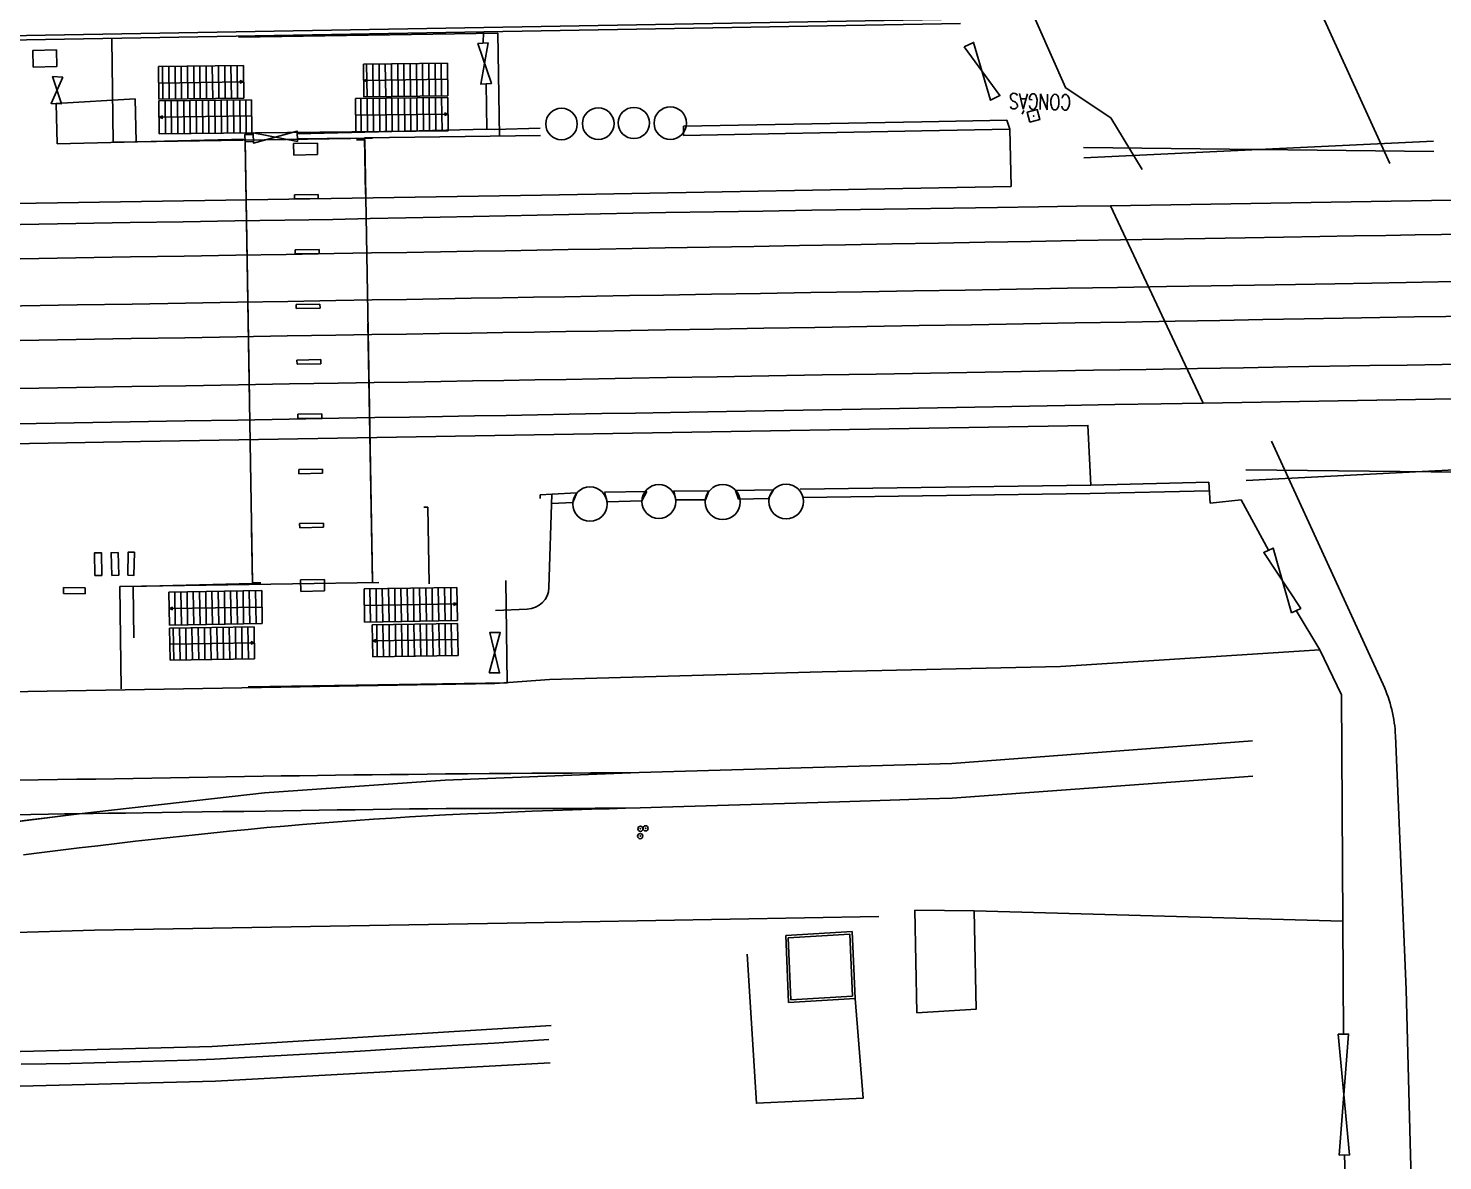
# Model space of a CAD drawing. Header units: metres. Extents: x 320405 to 332543, y 7395686 to 7410003.
# Drawn here: x 327035.3 to 327103.5, y 7397378.2 to 7397432.9 of the extents above; entities that cross this region are included whole.
import ezdxf

# ---------------------------------------------------------------- set-up
doc = ezdxf.new("R2010")
doc.units = ezdxf.units.M
doc.header["$LTSCALE"] = 10
doc.header["$MEASUREMENT"] = 0
doc.linetypes.add('CONTINUO', pattern=[0])
doc.linetypes.add('HIDDEN', pattern=[0.375, 0.25, -0.125])
for name, color, linetype in [('T-ALAMBRADO', 30, 'CERCA_ALA'), ('T-ALVENARIA', 45, 'CONTINUO'), ('T-AMV', 20, 'CONTINUO'), ('T-CANCELA', 252, 'CONTINUO'), ('T-CATRACA', 45, 'CONTINUO'), ('T-ESCADA', 45, 'CONTINUO'), ('T-GUIA', 230, 'Continuous'), ('T-MOURÃO', 3, 'Continuous'), ('T-MOURÃO-DESCRIÇÃO', 252, 'Continuous'), ('T-MURO', 30, 'CONTINUO'), ('T-PASSAGEM-NIVEL', 252, 'CONTINUO'), ('T-PASSARELA', 45, 'CONTINUO'), ('T-PASSEIO', 45, 'CONTINUO'), ('T-PLATAFORMA', 45, 'CONTINUO'), ('T-PORTAO', 45, 'CONTINUO'), ('T-PROJEÇÃO', 45, 'HIDDEN'), ('T-TRILHO', 20, 'CONTINUO'), ('Vias Primárias', 230, 'Continuous')]:
    doc.layers.add(name, color=color, linetype=linetype)
doc.styles.add('SIMPLEX', font='simplex', dxfattribs={"height": 0.2})
doc.styles.get("Standard").update_dxf_attribs({"font": 'arial.ttf'})
doc.linetypes.add('CERCA_ALA', pattern='A,0.5,-0.1,["XX",Standard,S=0.1,R=0,X=-0.1,Y=-0.05],0', length=0.6)

# ---------------------------------------------------------------- blocks, each defined once
blk = doc.blocks.new('SIMB_QUADRADO')
at = {"color": 0, "linetype": 'Continuous', "flags": 128}
blk.add_lwpolyline([(-0.125, -0.125), (0.125, -0.125), (0.125, 0.125), (-0.125, 0.125)], close=True, dxfattribs=at)
at = {"color": 0}
blk.add_point((0, 0), dxfattribs=at)
for tag in ['desc:', 'cota:', 'pto:']:
    blk.add_attdef(tag, (0, 0), '', height=1)
blk = doc.blocks.new('SIMB_CIRCULO')
at = {"color": 0, "linetype": 'Continuous'}
blk.add_circle((0, 0), 0.25, dxfattribs=at)
at = {"color": 0}
blk.add_point((0, 0), dxfattribs=at)
for tag in ['desc:', 'cota:', 'pto:']:
    blk.add_attdef(tag, (0, 0), '', height=1)
blk = doc.blocks.new('topografia ÁGUA BRANCA - LAPA_X')
at = {"layer": 'T-ALAMBRADO', "linetype": 'CONTINUO', "ltscale": 5, "flags": 128}
blk.add_lwpolyline([(154434.143, 253236.85), (154416.221, 253236.498), (154396.311, 253236.117), (154374.669, 253235.43)], dxfattribs=at)
at = {"layer": 'T-ALVENARIA', "ltscale": 5, "flags": 128}
for points in [[(154415.137, 253276.989), (154415.173, 253274.805)], [(154394.4, 253275.997), (154398.21, 253276.231)], [(154398.21, 253276.231), (154398.262, 253274.162)], [(154394.4, 253275.997), (154394.455, 253274.066)], [(154406.025, 253274.562), (154415.173, 253274.805)], [(154415.173, 253274.805), (154415.546, 253274.787)], [(154415.546, 253274.787), (154417.753, 253274.849)], [(154394.455, 253274.066), (154403.5, 253274.294)], [(154403.513, 253274.174), (154403.912, 253274.19), (154403.899, 253274.532), (154403.499, 253274.517), (154403.513, 253274.174)], [(154406.035, 253274.323), (154406.025, 253274.562)], [(154408.88, 253274.365), (154406.035, 253274.323)], [(154409.281, 253274.28), (154408.881, 253274.274)], [(154417.762, 253274.499), (154409.28, 253274.371)], [(154417.772, 253257.162), (154418.347, 253257.194)], [(154417.782, 253256.982), (154417.772, 253257.162)], [(154418.347, 253257.194), (154418.208, 253252.698)], [(154412.174, 253256.554), (154412.354, 253256.557)], [(154412.354, 253256.557), (154412.431, 253252.852)], [(154394.794, 253252.359), (154394.799, 253252.659)], [(154394.794, 253252.359), (154395.834, 253252.341)], [(154394.799, 253252.659), (154395.839, 253252.641)], [(154395.839, 253252.641), (154395.834, 253252.341)], [(154398.15, 253252.712), (154403.905, 253252.857)], [(154398.15, 253252.712), (154398.197, 253250.223)], [(154403.904, 253252.889), (154404.304, 253252.897)], [(154403.904, 253252.889), (154403.905, 253252.857)], [(154415.625, 253251.577), (154417.166, 253251.643)]]:
    blk.add_lwpolyline(points, dxfattribs=at)
at = {"layer": 'T-ALVENARIA', "ltscale": 5}
for points in [[(154405.849, 253274.089), (154406.999, 253274.11)], [(154405.859, 253273.539), (154405.849, 253274.089)], [(154405.859, 253273.539), (154407.008, 253273.56)], [(154407.008, 253273.56), (154406.999, 253274.11)], [(154405.893, 253271.618), (154407.043, 253271.639)], [(154405.896, 253271.418), (154405.893, 253271.618)], [(154405.896, 253271.418), (154407.046, 253271.439)], [(154407.046, 253271.439), (154407.043, 253271.639)], [(154405.94, 253268.966), (154407.09, 253268.987)], [(154405.944, 253268.766), (154405.94, 253268.966)], [(154405.944, 253268.766), (154407.094, 253268.787)], [(154407.094, 253268.787), (154407.09, 253268.987)], [(154405.987, 253266.326), (154407.137, 253266.347)], [(154405.991, 253266.126), (154405.987, 253266.326)], [(154405.991, 253266.126), (154407.141, 253266.147)], [(154407.141, 253266.147), (154407.137, 253266.347)], [(154406.035, 253263.646), (154407.185, 253263.667)], [(154406.039, 253263.446), (154406.035, 253263.646)], [(154406.039, 253263.446), (154407.189, 253263.467)], [(154407.189, 253263.467), (154407.185, 253263.667)], [(154406.082, 253261.032), (154407.232, 253261.052)], [(154406.086, 253260.832), (154406.082, 253261.032)], [(154406.086, 253260.832), (154407.235, 253260.852)], [(154407.235, 253260.852), (154407.232, 253261.052)], [(154406.13, 253258.363), (154407.279, 253258.384)], [(154406.133, 253258.163), (154406.13, 253258.363)], [(154406.133, 253258.163), (154407.283, 253258.184)], [(154407.283, 253258.184), (154407.279, 253258.384)], [(154406.176, 253255.756), (154407.326, 253255.777)], [(154406.18, 253255.556), (154406.176, 253255.756)], [(154407.33, 253255.577), (154407.326, 253255.777)], [(154406.18, 253255.556), (154407.33, 253255.577)], [(154406.225, 253253.036), (154407.375, 253253.056)], [(154406.235, 253252.486), (154406.225, 253253.036)], [(154407.384, 253252.507), (154407.375, 253253.056)], [(154406.235, 253252.486), (154407.384, 253252.507)], [(154438.743, 253237.124), (154435.887, 253237.161)], [(154435.887, 253237.161), (154435.993, 253232.207)], [(154435.993, 253232.207), (154438.85, 253232.377), (154438.743, 253237.124)]]:
    blk.add_lwpolyline(points, dxfattribs=at)
at = {"layer": 'T-ALVENARIA', "color": 250, "ltscale": 5}
blk.add_arc((154417.12, 253252.731), 1.089, 272.4507, 358.23701, dxfattribs=at)
at = {"layer": 'T-CANCELA', "linetype": 'CONTINUO', "ltscale": 5, "flags": 128}
for points in [[(154460.844, 253274.306), (154443.967, 253273.473)], [(154443.957, 253273.973), (154460.854, 253273.807)], [(154451.822, 253258.425), (154468.196, 253258.29)], [(154468.184, 253258.79), (154451.834, 253257.925)]]:
    blk.add_lwpolyline(points, dxfattribs=at)
at = {"layer": 'T-CATRACA', "ltscale": 5, "flags": 128}
for points in [[(154394.42, 253277.782), (154393.29, 253277.756), (154393.271, 253278.563), (154394.402, 253278.589), (154394.42, 253277.782)], [(154418.347, 253257.194), (154419.553, 253257.261)], [(154419.553, 253257.261), (154419.35, 253256.794)], [(154422.915, 253257.327), (154420.875, 253257.293)], [(154420.875, 253257.293), (154421.002, 253256.829)], [(154422.685, 253256.884), (154422.915, 253257.327)], [(154425.908, 253257.352), (154424.229, 253257.362)], [(154424.229, 253257.362), (154424.315, 253256.929)], [(154425.749, 253256.943), (154425.908, 253257.352)], [(154427.207, 253257.398), (154429.026, 253257.428)], [(154427.348, 253256.97), (154427.207, 253257.398)], [(154429.026, 253257.428), (154428.785, 253257.007)], [(154419.35, 253256.794), (154418.333, 253256.74)], [(154421.002, 253256.829), (154422.685, 253256.884)], [(154424.315, 253256.929), (154425.749, 253256.943)], [(154428.785, 253257.007), (154427.348, 253256.97)], [(154396.303, 253253.228), (154396.283, 253254.323), (154396.615, 253254.33), (154396.635, 253253.234), (154396.303, 253253.228)], [(154397.125, 253253.232), (154397.086, 253254.332), (154397.418, 253254.344), (154397.457, 253253.244), (154397.125, 253253.232)], [(154397.896, 253253.249), (154397.915, 253254.362), (154398.206, 253254.357), (154398.188, 253253.244), (154397.896, 253253.249)]]:
    blk.add_lwpolyline(points, dxfattribs=at)
at = {"layer": 'T-CATRACA', "ltscale": 5}
for centre, radius in [((154418.774, 253275.062), 0.761), ((154420.545, 253275.081), 0.763), ((154422.266, 253275.115), 0.753), ((154424.022, 253275.109), 0.785), ((154420.18, 253256.72), 0.829), ((154423.502, 253256.851), 0.817), ((154426.583, 253256.832), 0.842), ((154429.643, 253256.866), 0.834)]:
    blk.add_circle(centre, radius, dxfattribs=at)
at = {"layer": 'T-ESCADA', "ltscale": 5}
for p, q in [((154403.436, 253277.069), (154399.338, 253276.997)), ((154403.436, 253277.069), (154403.258, 253277.131)), ((154403.436, 253277.069), (154403.26, 253277.002)), ((154413.279, 253277.216), (154409.231, 253277.144)), ((154409.231, 253277.144), (154409.407, 253277.212)), ((154409.231, 253277.144), (154409.409, 253277.083)), ((154413.301, 253275.526), (154408.848, 253275.468)), ((154413.301, 253275.526), (154413.123, 253275.587)), ((154413.301, 253275.526), (154413.126, 253275.458)), ((154403.833, 253275.425), (154399.359, 253275.346)), ((154399.359, 253275.346), (154399.535, 253275.413)), ((154399.359, 253275.346), (154399.537, 253275.284)), ((154399.881, 253252.442), (154404.354, 253252.521)), ((154399.909, 253250.846), (154399.881, 253252.442)), ((154400.183, 253250.85), (154400.155, 253252.447)), ((154400.483, 253250.856), (154400.455, 253252.452)), ((154400.783, 253250.861), (154400.754, 253252.457)), ((154401.083, 253250.866), (154401.054, 253252.463)), ((154401.383, 253250.872), (154401.354, 253252.468)), ((154401.683, 253250.877), (154401.654, 253252.473)), ((154401.983, 253250.882), (154401.954, 253252.479)), ((154402.283, 253250.888), (154402.254, 253252.484)), ((154402.582, 253250.893), (154402.554, 253252.489)), ((154402.882, 253250.898), (154402.854, 253252.495)), ((154403.182, 253250.904), (154403.154, 253252.5)), ((154403.482, 253250.909), (154403.454, 253252.505)), ((154403.782, 253250.914), (154403.754, 253252.511)), ((154404.082, 253250.92), (154404.054, 253252.516)), ((154404.382, 253250.925), (154404.354, 253252.521)), ((154409.292, 253252.609), (154413.771, 253252.688)), ((154409.32, 253251.012), (154409.292, 253252.609)), ((154409.6, 253251.017), (154409.571, 253252.614)), ((154409.9, 253251.023), (154409.871, 253252.619)), ((154410.2, 253251.028), (154410.171, 253252.624)), ((154410.499, 253251.033), (154410.471, 253252.63)), ((154410.799, 253251.039), (154410.771, 253252.635)), ((154411.099, 253251.044), (154411.071, 253252.64)), ((154411.399, 253251.049), (154411.371, 253252.646)), ((154411.699, 253251.055), (154411.671, 253252.651)), ((154411.999, 253251.06), (154411.971, 253252.656)), ((154412.299, 253251.065), (154412.271, 253252.662)), ((154412.599, 253251.071), (154412.571, 253252.667)), ((154412.899, 253251.076), (154412.871, 253252.672)), ((154413.199, 253251.081), (154413.171, 253252.678)), ((154413.499, 253251.086), (154413.471, 253252.683)), ((154413.799, 253251.092), (154413.771, 253252.688)), ((154404.368, 253251.723), (154399.895, 253251.644)), ((154399.895, 253251.644), (154400.07, 253251.711)), ((154399.895, 253251.644), (154400.073, 253251.582)), ((154413.785, 253251.89), (154409.306, 253251.811)), ((154413.785, 253251.89), (154413.607, 253251.951)), ((154413.785, 253251.89), (154413.609, 253251.822)), ((154399.909, 253250.846), (154404.382, 253250.925)), ((154409.32, 253251.012), (154413.799, 253251.092)), ((154409.691, 253250.873), (154413.802, 253250.946)), ((154412.029, 253249.366), (154412.002, 253250.914)), ((154412.329, 253249.372), (154412.302, 253250.919)), ((154412.629, 253249.377), (154412.602, 253250.925)), ((154412.929, 253249.382), (154412.902, 253250.93)), ((154413.229, 253249.388), (154413.202, 253250.935)), ((154413.529, 253249.393), (154413.502, 253250.941)), ((154413.829, 253249.398), (154413.802, 253250.946)), ((154399.911, 253250.7), (154403.991, 253250.772)), ((154399.939, 253249.152), (154399.911, 253250.7)), ((154400.119, 253249.155), (154400.091, 253250.703)), ((154400.419, 253249.161), (154400.391, 253250.708)), ((154400.719, 253249.166), (154400.691, 253250.714)), ((154401.019, 253249.171), (154400.991, 253250.719)), ((154401.319, 253249.177), (154401.291, 253250.724)), ((154401.619, 253249.182), (154401.591, 253250.73)), ((154401.919, 253249.187), (154401.891, 253250.735)), ((154402.219, 253249.193), (154402.191, 253250.74)), ((154402.518, 253249.198), (154402.491, 253250.746)), ((154402.818, 253249.203), (154402.791, 253250.751)), ((154403.118, 253249.208), (154403.091, 253250.756)), ((154403.418, 253249.214), (154403.391, 253250.761)), ((154403.718, 253249.219), (154403.691, 253250.767)), ((154404.018, 253249.224), (154403.991, 253250.772)), ((154409.718, 253249.325), (154409.691, 253250.873)), ((154409.93, 253249.329), (154409.902, 253250.877)), ((154410.23, 253249.335), (154410.202, 253250.882)), ((154410.529, 253249.34), (154410.502, 253250.888)), ((154410.829, 253249.345), (154410.802, 253250.893)), ((154411.129, 253249.351), (154411.102, 253250.898)), ((154411.429, 253249.356), (154411.402, 253250.904)), ((154411.729, 253249.361), (154411.702, 253250.909)), ((154404.005, 253249.998), (154399.925, 253249.926)), ((154404.005, 253249.998), (154403.827, 253250.06)), ((154404.005, 253249.998), (154403.829, 253249.931)), ((154413.815, 253250.172), (154409.705, 253250.099)), ((154409.705, 253250.099), (154409.88, 253250.167)), ((154409.705, 253250.099), (154409.883, 253250.038)), ((154399.939, 253249.152), (154404.018, 253249.224)), ((154409.718, 253249.325), (154413.829, 253249.398))]:
    blk.add_line(p, q, dxfattribs=at)
for points in [[(154403.425, 253277.856), (154399.328, 253277.803)], [(154399.348, 253276.23), (154399.328, 253277.803)], [(154399.546, 253276.232), (154399.526, 253277.806)], [(154399.846, 253276.236), (154399.826, 253277.81)], [(154400.146, 253276.24), (154400.126, 253277.814)], [(154400.446, 253276.244), (154400.426, 253277.817)], [(154400.746, 253276.248), (154400.726, 253277.821)], [(154401.046, 253276.252), (154401.026, 253277.825)], [(154401.346, 253276.255), (154401.326, 253277.829)], [(154401.646, 253276.259), (154401.626, 253277.833)], [(154401.946, 253276.263), (154401.925, 253277.837)], [(154402.246, 253276.267), (154402.225, 253277.841)], [(154402.546, 253276.271), (154402.525, 253277.845)], [(154402.846, 253276.275), (154402.825, 253277.848)], [(154403.146, 253276.279), (154403.125, 253277.852)], [(154403.446, 253276.283), (154403.425, 253277.856)], [(154413.269, 253277.983), (154409.221, 253277.931)], [(154409.221, 253277.931), (154409.241, 253276.357)], [(154409.37, 253277.933), (154409.39, 253276.359)], [(154409.67, 253277.937), (154409.69, 253276.363)], [(154409.97, 253277.941), (154409.99, 253276.367)], [(154410.27, 253277.945), (154410.29, 253276.371)], [(154410.57, 253277.949), (154410.59, 253276.375)], [(154410.87, 253277.952), (154410.89, 253276.379)], [(154411.17, 253277.956), (154411.19, 253276.383)], [(154411.47, 253277.96), (154411.49, 253276.386)], [(154411.77, 253277.964), (154411.79, 253276.39)], [(154412.07, 253277.968), (154412.09, 253276.394)], [(154412.37, 253277.972), (154412.39, 253276.398)], [(154412.67, 253277.976), (154412.69, 253276.402)], [(154412.97, 253277.979), (154412.99, 253276.406)], [(154413.269, 253277.983), (154413.29, 253276.41)], [(154403.446, 253276.283), (154399.348, 253276.23)], [(154403.821, 253276.203), (154399.349, 253276.145)], [(154400.57, 253274.562), (154400.549, 253276.161)], [(154400.87, 253274.566), (154400.849, 253276.165)], [(154401.17, 253274.57), (154401.149, 253276.168)], [(154401.47, 253274.573), (154401.449, 253276.172)], [(154401.77, 253274.577), (154401.749, 253276.176)], [(154402.069, 253274.581), (154402.049, 253276.18)], [(154402.369, 253274.585), (154402.349, 253276.184)], [(154402.669, 253274.589), (154402.649, 253276.188)], [(154402.969, 253274.593), (154402.949, 253276.192)], [(154403.269, 253274.597), (154403.249, 253276.196)], [(154403.569, 253274.601), (154403.549, 253276.199)], [(154403.842, 253274.604), (154403.821, 253276.203)], [(154413.291, 253276.325), (154408.837, 253276.268)], [(154408.837, 253276.268), (154408.858, 253274.669)], [(154409.091, 253276.271), (154409.112, 253274.672)], [(154413.29, 253276.41), (154409.241, 253276.357)], [(154409.391, 253276.275), (154409.412, 253274.676)], [(154409.691, 253276.279), (154409.712, 253274.68)], [(154409.991, 253276.283), (154410.012, 253274.684)], [(154410.291, 253276.287), (154410.312, 253274.688)], [(154410.591, 253276.29), (154410.612, 253274.691)], [(154410.891, 253276.294), (154410.912, 253274.695)], [(154411.191, 253276.298), (154411.212, 253274.699)], [(154411.491, 253276.302), (154411.512, 253274.703)], [(154411.791, 253276.306), (154411.812, 253274.707)], [(154412.091, 253276.31), (154412.112, 253274.711)], [(154412.391, 253276.314), (154412.412, 253274.715)], [(154412.691, 253276.318), (154412.712, 253274.719)], [(154412.991, 253276.321), (154413.012, 253274.722)], [(154413.291, 253276.325), (154413.312, 253274.726)], [(154399.37, 253274.546), (154399.349, 253276.145)], [(154399.67, 253274.55), (154399.649, 253276.149)], [(154399.97, 253274.554), (154399.949, 253276.153)], [(154400.27, 253274.558), (154400.249, 253276.157)], [(154413.312, 253274.726), (154399.37, 253274.546)]]:
    blk.add_lwpolyline(points, dxfattribs=at)
at = {"layer": 'T-GUIA', "ltscale": 5, "flags": 128}
for points in [[(154445.278, 253275.406), (154443.06, 253276.866)], [(154446.782, 253272.916), (154445.278, 253275.406)]]:
    blk.add_lwpolyline(points, dxfattribs=at)
at = {"layer": 'T-MURO', "ltscale": 5, "flags": 128}
for points in [[(154389.265, 253279.01), (154438.007, 253279.951)], [(154415.002, 253279.507), (154414.987, 253278.953)], [(154440.255, 253275.286), (154436.149, 253275.202), (154424.653, 253274.963)], [(154424.653, 253274.963), (154424.662, 253274.52)], [(154440.393, 253274.846), (154436.158, 253274.759), (154424.662, 253274.52)], [(154440.255, 253275.286), (154440.393, 253274.846)], [(154450.029, 253257.827), (154444.339, 253257.681)], [(154450.093, 253256.82), (154450.029, 253257.827)], [(154444.339, 253257.681), (154430.325, 253257.465)], [(154430.455, 253257.055), (154444.311, 253257.273)], [(154450.055, 253257.421), (154444.311, 253257.273)], [(154451.595, 253256.984), (154450.093, 253256.82)], [(154452.91, 253254.551), (154451.595, 253256.984)], [(154454.252, 253251.643), (154455.406, 253249.759)], [(154442.885, 253248.921), (154455.406, 253249.759)], [(154431.392, 253248.648), (154442.885, 253248.921)], [(154418.237, 253248.262), (154415.602, 253248.061)], [(154431.392, 253248.648), (154418.237, 253248.262)], [(154415.602, 253248.061), (154390.251, 253247.583)]]:
    blk.add_lwpolyline(points, dxfattribs=at)
at = {"layer": 'T-MURO', "linetype": 'CONTINUO', "ltscale": 5, "flags": 128}
for points in [[(154452.91, 253254.551), (154451.595, 253256.984)], [(154454.252, 253251.643), (154455.406, 253249.759)], [(154455.406, 253249.759), (154456.446, 253247.584)], [(154456.446, 253247.584), (154456.568, 253231.21)]]:
    blk.add_lwpolyline(points, dxfattribs=at)
at = {"layer": 'T-MURO', "flags": 128}
for points in [[(154456.528, 253236.665), (154438.743, 253237.124)], [(154456.631, 253225.381), (154456.974, 253215.129)]]:
    blk.add_lwpolyline(points, dxfattribs=at)
at = {"layer": 'T-MURO', "ltscale": 5}
for points in [[(154429.658, 253235.918), (154432.863, 253236.122)], [(154429.658, 253235.918), (154429.804, 253232.686)], [(154429.783, 253235.806), (154432.749, 253235.995)], [(154432.749, 253235.995), (154432.884, 253233.002)], [(154432.863, 253236.122), (154433.009, 253232.89)], [(154429.783, 253235.806), (154429.918, 253232.814)], [(154429.804, 253232.686), (154433.009, 253232.89)], [(154429.918, 253232.814), (154432.884, 253233.002)]]:
    blk.add_lwpolyline(points, dxfattribs=at)
at = {"layer": 'T-PASSAGEM-NIVEL', "ltscale": 5, "flags": 128}
blk.add_lwpolyline([(154449.753, 253261.652), (154445.271, 253271.163), (154461.719, 253271.457), (154466.501, 253261.96)], close=True, dxfattribs=at)
at = {"layer": 'T-PASSARELA', "ltscale": 5, "flags": 128}
for points in [[(154403.904, 253252.889), (154403.513, 253274.174)], [(154409.281, 253274.28), (154409.691, 253252.994)]]:
    blk.add_lwpolyline(points, dxfattribs=at)
at = {"layer": 'T-PASSEIO', "ltscale": 5}
blk.add_lwpolyline([(154433.009, 253232.89), (154433.415, 253228.085), (154428.263, 253227.823), (154427.795, 253235.018)], dxfattribs=at)
at = {"layer": 'T-PLATAFORMA', "ltscale": 5, "flags": 128}
for points in [[(154440.393, 253274.846), (154440.465, 253272.084), (154417.818, 253271.619), (154390.389, 253271.134), (154372.419, 253270.804), (154339.053, 253270.138), (154313.378, 253269.682), (154292.066, 253269.281), (154267.898, 253268.8), (154250.191, 253268.458), (154231.534, 253268.186), (154213.608, 253268.018), (154200.458, 253268.009), (154200.402, 253270.817)], [(154444.339, 253257.681), (154444.192, 253260.562), (154430.772, 253260.31), (154398.487, 253259.696), (154377.985, 253259.289), (154348.238, 253258.722), (154322.91, 253258.277), (154291.89, 253257.669), (154268.266, 253257.236), (154250.699, 253256.897), (154231.985, 253256.546), (154215.189, 253256.221), (154200.513, 253255.937)]]:
    blk.add_lwpolyline(points, dxfattribs=at)
at = {"layer": 'T-PORTAO', "ltscale": 5, "flags": 128}
blk.add_lwpolyline([(154389.262, 253279.21), (154438.004, 253280.15)], dxfattribs=at)
for points in [[(154415.236, 253278.972), (154414.737, 253278.934), (154415.386, 253277.008), (154414.887, 253276.97)], [(154438.199, 253278.812), (154438.647, 253279.034), (154439.473, 253276.244), (154439.921, 253276.467)], [(154394.717, 253277.279), (154394.218, 253277.305), (154394.649, 253275.984), (154394.15, 253276.01)], [(154403.896, 253274.611), (154403.915, 253274.111), (154406.021, 253274.692), (154406.04, 253274.193)], [(154454.025, 253251.538), (154454.479, 253251.748), (154452.683, 253254.446), (154453.137, 253254.656)], [(154415.335, 253248.576), (154415.835, 253248.568), (154415.367, 253250.52), (154415.867, 253250.511)]]:
    blk.add_lwpolyline(points, close=True, dxfattribs=at)
at = {"layer": 'T-PORTAO', "flags": 128}
blk.add_lwpolyline([(154456.318, 253231.207), (154456.818, 253231.213), (154456.381, 253225.378), (154456.881, 253225.384)], close=True, dxfattribs=at)
at = {"layer": 'T-PROJEÇÃO', "ltscale": 5}
for points in [[(154397.155, 253274.144), (154415.778, 253274.469), (154415.691, 253279.437), (154397.068, 253279.112)], [(154397.504, 253252.704), (154416.125, 253253.02), (154416.209, 253248.088), (154397.588, 253247.772)]]:
    blk.add_lwpolyline(points, close=True, dxfattribs=at)
for points in [[(154403.509, 253274.255), (154403.906, 253252.812)], [(154409.692, 253252.911), (154409.28, 253274.356)]]:
    blk.add_lwpolyline(points, dxfattribs=at)
at = {"layer": 'T-TRILHO', "ltscale": 5, "flags": 128}
for points in [[(154014.957, 253265.08), (154017.437, 253265.129), (154020.191, 253265.183), (154023.179, 253265.241), (154026.362, 253265.304), (154029.7, 253265.369), (154033.152, 253265.436), (154036.68, 253265.504), (154040.244, 253265.573), (154043.803, 253265.641), (154047.319, 253265.708), (154049.9, 253265.76), (154052.409, 253265.809), (154054.859, 253265.857), (154057.26, 253265.901), (154059.626, 253265.944), (154061.968, 253265.983), (154064.298, 253266.02), (154066.627, 253266.054), (154068.968, 253266.086), (154071.333, 253266.114), (154073.932, 253266.13), (154076.567, 253266.144), (154079.237, 253266.155), (154081.942, 253266.165), (154084.681, 253266.174), (154087.455, 253266.183), (154090.263, 253266.192), (154093.104, 253266.201), (154095.98, 253266.212), (154098.889, 253266.224), (154101.985, 253266.253), (154105.104, 253266.283), (154108.237, 253266.316), (154111.376, 253266.349), (154114.51, 253266.383), (154117.63, 253266.417), (154120.727, 253266.451), (154123.791, 253266.484), (154126.812, 253266.517), (154129.782, 253266.548), (154132.464, 253266.569), (154135.089, 253266.589), (154137.662, 253266.608), (154140.186, 253266.625), (154142.666, 253266.641), (154145.106, 253266.657), (154147.51, 253266.671), (154149.883, 253266.685), (154152.229, 253266.699), (154154.552, 253266.712), (154156.92, 253266.728), (154159.269, 253266.744), (154161.601, 253266.76), (154163.916, 253266.775), (154166.215, 253266.79), (154168.497, 253266.805), (154170.763, 253266.819), (154173.015, 253266.833), (154175.251, 253266.846), (154177.473, 253266.859), (154179.653, 253266.868), (154181.82, 253266.877), (154183.979, 253266.885), (154186.13, 253266.894), (154188.276, 253266.902), (154190.42, 253266.911), (154192.564, 253266.92), (154194.709, 253266.929), (154196.859, 253266.939), (154199.015, 253266.95), (154201.168, 253266.964), (154203.333, 253266.979), (154205.512, 253266.995), (154207.709, 253267.011), (154209.926, 253267.029), (154212.167, 253267.048), (154214.433, 253267.067), (154216.729, 253267.088), (154219.057, 253267.109), (154221.419, 253267.132), (154223.911, 253267.153), (154226.438, 253267.176), (154228.997, 253267.2), (154231.587, 253267.225), (154234.204, 253267.251), (154236.846, 253267.279), (154239.51, 253267.309), (154242.194, 253267.34), (154244.895, 253267.373), (154247.61, 253267.409), (154250.33, 253267.451), (154253.059, 253267.494), (154255.796, 253267.54), (154258.539, 253267.588), (154261.285, 253267.636), (154264.032, 253267.687), (154266.778, 253267.738), (154269.521, 253267.791), (154272.258, 253267.845), (154274.989, 253267.899), (154277.637, 253267.954), (154280.279, 253268.009), (154282.915, 253268.065), (154285.549, 253268.121), (154288.182, 253268.177), (154290.816, 253268.233), (154293.454, 253268.29), (154296.098, 253268.346), (154298.751, 253268.403), (154301.413, 253268.459), (154304.173, 253268.512), (154306.942, 253268.566), (154309.719, 253268.619), (154312.499, 253268.672), (154315.28, 253268.724), (154318.059, 253268.776), (154320.834, 253268.828), (154323.601, 253268.879), (154326.358, 253268.93), (154329.101, 253268.981), (154331.746, 253269.03), (154334.377, 253269.08), (154336.996, 253269.129), (154339.605, 253269.178), (154342.206, 253269.227), (154344.8, 253269.276), (154347.391, 253269.325), (154349.98, 253269.374), (154352.569, 253269.423), (154355.16, 253269.472), (154357.803, 253269.523), (154360.449, 253269.573), (154363.098, 253269.624), (154365.749, 253269.675), (154368.401, 253269.726), (154371.053, 253269.777), (154373.705, 253269.827), (154376.355, 253269.877), (154379.003, 253269.927), (154381.648, 253269.977), (154384.436, 253270.026), (154387.21, 253270.074), (154389.961, 253270.122), (154392.679, 253270.17), (154395.355, 253270.216), (154397.978, 253270.262), (154400.54, 253270.307), (154403.03, 253270.351), (154405.439, 253270.395), (154407.757, 253270.437), (154409.56, 253270.475), (154411.278, 253270.512), (154412.927, 253270.548), (154414.521, 253270.584), (154416.077, 253270.619), (154417.609, 253270.653), (154419.133, 253270.687), (154420.666, 253270.722), (154422.221, 253270.756), (154423.815, 253270.79), (154426.144, 253270.833), (154428.501, 253270.875), (154430.861, 253270.917), (154433.197, 253270.959), (154435.484, 253270.998), (154437.695, 253271.036), (154439.805, 253271.072), (154441.789, 253271.106), (154443.619, 253271.136), (154445.271, 253271.163)], [(154462.362, 253269.821), (154461.235, 253269.802), (154459.961, 253269.78), (154458.552, 253269.755), (154457.017, 253269.727), (154455.367, 253269.697), (154453.613, 253269.665), (154451.764, 253269.631), (154449.83, 253269.595), (154447.823, 253269.558), (154445.751, 253269.519), (154443.608, 253269.477), (154441.423, 253269.435), (154439.207, 253269.391), (154436.972, 253269.347), (154434.728, 253269.303), (154432.488, 253269.259), (154430.262, 253269.215), (154428.062, 253269.171), (154425.9, 253269.129), (154423.786, 253269.087), (154422.188, 253269.056), (154420.634, 253269.026), (154419.108, 253268.997), (154417.593, 253268.969), (154416.072, 253268.94), (154414.531, 253268.911), (154412.951, 253268.882), (154411.318, 253268.851), (154409.615, 253268.82), (154407.826, 253268.787), (154405.499, 253268.745), (154403.079, 253268.701), (154400.577, 253268.656), (154398.002, 253268.609), (154395.365, 253268.562), (154392.676, 253268.513), (154389.945, 253268.463), (154387.181, 253268.413), (154384.396, 253268.362), (154381.598, 253268.311), (154378.957, 253268.261), (154376.313, 253268.211), (154373.669, 253268.161), (154371.025, 253268.111), (154368.381, 253268.061), (154365.737, 253268.01), (154363.096, 253267.96), (154360.456, 253267.909), (154357.818, 253267.859), (154355.183, 253267.808), (154352.593, 253267.76), (154350.004, 253267.711), (154347.415, 253267.662), (154344.824, 253267.614), (154342.228, 253267.565), (154339.626, 253267.516), (154337.017, 253267.467), (154334.397, 253267.418), (154331.766, 253267.368), (154329.121, 253267.319), (154326.389, 253267.268), (154323.644, 253267.216), (154320.887, 253267.165), (154318.123, 253267.113), (154315.352, 253267.06), (154312.578, 253267.008), (154309.802, 253266.955), (154307.028, 253266.902), (154304.258, 253266.848), (154301.493, 253266.794), (154298.795, 253266.739), (154296.105, 253266.683), (154293.421, 253266.628), (154290.742, 253266.572), (154288.066, 253266.516), (154285.394, 253266.461), (154282.723, 253266.406), (154280.052, 253266.351), (154277.381, 253266.296), (154274.709, 253266.242), (154272, 253266.188), (154269.289, 253266.134), (154266.577, 253266.081), (154263.864, 253266.029), (154261.153, 253265.978), (154258.442, 253265.929), (154255.735, 253265.881), (154253.03, 253265.834), (154250.33, 253265.789), (154247.634, 253265.746), (154244.898, 253265.707), (154242.171, 253265.67), (154239.457, 253265.635), (154236.761, 253265.602), (154234.085, 253265.571), (154231.434, 253265.542), (154228.812, 253265.514), (154226.221, 253265.488), (154223.666, 253265.463), (154221.15, 253265.44), (154218.802, 253265.421), (154216.493, 253265.403), (154214.22, 253265.386), (154211.978, 253265.371), (154209.765, 253265.357), (154207.576, 253265.343), (154205.407, 253265.331), (154203.255, 253265.319), (154201.116, 253265.308), (154198.987, 253265.297), (154196.837, 253265.285), (154194.69, 253265.273), (154192.544, 253265.261), (154190.396, 253265.25), (154188.245, 253265.238), (154186.089, 253265.227), (154183.924, 253265.216), (154181.749, 253265.204), (154179.562, 253265.193), (154177.36, 253265.181), (154175.091, 253265.169), (154172.806, 253265.156), (154170.506, 253265.144), (154168.191, 253265.13), (154165.863, 253265.117), (154163.522, 253265.103), (154161.168, 253265.089), (154158.804, 253265.075), (154156.429, 253265.06), (154154.045, 253265.045), (154151.765, 253265.029), (154149.47, 253265.013), (154147.154, 253264.997), (154144.811, 253264.98), (154142.435, 253264.962), (154140.021, 253264.944), (154137.561, 253264.924), (154135.05, 253264.904), (154132.482, 253264.883), (154129.851, 253264.861), (154126.897, 253264.833), (154123.884, 253264.804), (154120.819, 253264.775), (154117.714, 253264.745), (154114.577, 253264.715), (154111.417, 253264.686), (154108.243, 253264.657), (154105.066, 253264.629), (154101.894, 253264.602), (154098.737, 253264.576), (154095.703, 253264.564), (154092.697, 253264.553), (154089.721, 253264.542), (154086.779, 253264.532), (154083.874, 253264.521), (154081.009, 253264.51), (154078.188, 253264.498), (154075.414, 253264.484), (154072.69, 253264.468), (154070.019, 253264.45), (154067.698, 253264.42), (154065.419, 253264.388), (154063.168, 253264.352), (154060.93, 253264.314), (154058.691, 253264.274), (154056.437, 253264.231), (154054.151, 253264.186), (154051.822, 253264.139), (154049.432, 253264.09), (154046.97, 253264.039), (154043.524, 253263.975), (154040.031, 253263.909), (154036.528, 253263.844), (154033.057, 253263.779), (154029.656, 253263.715), (154026.365, 253263.654), (154023.224, 253263.595), (154020.273, 253263.539), (154017.551, 253263.489), (154015.098, 253263.443)], [(154015.064, 253259.551), (154017.295, 253259.59), (154019.778, 253259.634), (154022.481, 253259.681), (154025.37, 253259.733), (154028.412, 253259.787), (154031.572, 253259.843), (154034.817, 253259.901), (154038.114, 253259.959), (154041.429, 253260.019), (154044.728, 253260.077), (154047.273, 253260.127), (154049.777, 253260.175), (154052.251, 253260.223), (154054.703, 253260.269), (154057.143, 253260.314), (154059.58, 253260.357), (154062.023, 253260.399), (154064.482, 253260.44), (154066.965, 253260.479), (154069.482, 253260.516), (154072.222, 253260.541), (154075.003, 253260.565), (154077.824, 253260.588), (154080.682, 253260.611), (154083.577, 253260.635), (154086.506, 253260.659), (154089.468, 253260.684), (154092.461, 253260.712), (154095.483, 253260.742), (154098.533, 253260.775), (154101.752, 253260.829), (154104.987, 253260.886), (154108.227, 253260.946), (154111.461, 253261.008), (154114.679, 253261.071), (154117.871, 253261.135), (154121.027, 253261.2), (154124.135, 253261.264), (154127.186, 253261.327), (154130.169, 253261.389), (154132.779, 253261.438), (154135.317, 253261.485), (154137.793, 253261.53), (154140.212, 253261.574), (154142.583, 253261.617), (154144.913, 253261.659), (154147.209, 253261.7), (154149.479, 253261.74), (154151.73, 253261.78), (154153.97, 253261.82), (154156.351, 253261.862), (154158.727, 253261.903), (154161.096, 253261.945), (154163.458, 253261.986), (154165.811, 253262.028), (154168.153, 253262.07), (154170.483, 253262.112), (154172.801, 253262.155), (154175.104, 253262.198), (154177.391, 253262.241), (154179.606, 253262.289), (154181.805, 253262.336), (154183.992, 253262.384), (154186.168, 253262.432), (154188.334, 253262.48), (154190.494, 253262.528), (154192.649, 253262.576), (154194.802, 253262.624), (154196.953, 253262.671), (154199.106, 253262.717), (154201.227, 253262.759), (154203.355, 253262.8), (154205.495, 253262.841), (154207.651, 253262.881), (154209.827, 253262.921), (154212.027, 253262.962), (154214.256, 253263.002), (154216.517, 253263.042), (154218.815, 253263.083), (154221.154, 253263.124), (154223.674, 253263.168), (154226.236, 253263.213), (154228.834, 253263.259), (154231.466, 253263.305), (154234.126, 253263.351), (154236.811, 253263.398), (154239.518, 253263.445), (154242.241, 253263.492), (154244.976, 253263.54), (154247.721, 253263.588), (154250.415, 253263.636), (154253.112, 253263.684), (154255.813, 253263.733), (154258.517, 253263.781), (154261.222, 253263.83), (154263.929, 253263.879), (154266.636, 253263.929), (154269.343, 253263.978), (154272.049, 253264.028), (154274.753, 253264.078), (154277.427, 253264.128), (154280.1, 253264.179), (154282.772, 253264.229), (154285.446, 253264.28), (154288.121, 253264.331), (154290.799, 253264.382), (154293.48, 253264.433), (154296.167, 253264.484), (154298.859, 253264.535), (154301.559, 253264.586), (154304.323, 253264.637), (154307.093, 253264.689), (154309.866, 253264.74), (154312.64, 253264.791), (154315.412, 253264.842), (154318.179, 253264.892), (154320.94, 253264.943), (154323.691, 253264.993), (154326.431, 253265.042), (154329.157, 253265.092), (154331.788, 253265.139), (154334.405, 253265.186), (154337.011, 253265.233), (154339.606, 253265.279), (154342.194, 253265.326), (154344.776, 253265.372), (154347.355, 253265.418), (154349.933, 253265.464), (154352.513, 253265.51), (154355.096, 253265.556), (154357.735, 253265.602), (154360.379, 253265.649), (154363.027, 253265.696), (154365.678, 253265.743), (154368.332, 253265.79), (154370.988, 253265.837), (154373.645, 253265.884), (154376.302, 253265.932), (154378.959, 253265.98), (154381.614, 253266.028), (154384.423, 253266.08), (154387.22, 253266.132), (154389.994, 253266.184), (154392.735, 253266.235), (154395.432, 253266.286), (154398.076, 253266.335), (154400.656, 253266.384), (154403.163, 253266.432), (154405.584, 253266.477), (154407.911, 253266.521), (154409.651, 253266.554), (154411.305, 253266.585), (154412.892, 253266.614), (154414.431, 253266.643), (154415.941, 253266.671), (154417.44, 253266.698), (154418.949, 253266.726), (154420.485, 253266.755), (154422.067, 253266.784), (154423.715, 253266.814), (154426.021, 253266.857), (154428.395, 253266.901), (154430.822, 253266.946), (154433.286, 253266.991), (154435.772, 253267.037), (154438.263, 253267.084), (154440.743, 253267.13), (154443.198, 253267.175), (154445.611, 253267.22), (154447.966, 253267.265), (154450.129, 253267.306), (154452.209, 253267.346), (154454.199, 253267.385), (154456.089, 253267.421), (154457.872, 253267.456), (154459.539, 253267.488), (154461.081, 253267.518), (154462.489, 253267.545), (154463.756, 253267.569), (154464.872, 253267.591)], [(154465.191, 253265.924), (154464.09, 253265.903), (154462.838, 253265.88), (154461.444, 253265.853), (154459.916, 253265.823), (154458.262, 253265.791), (154456.49, 253265.757), (154454.609, 253265.721), (154452.626, 253265.682), (154450.548, 253265.642), (154448.385, 253265.6), (154446.006, 253265.554), (154443.565, 253265.507), (154441.08, 253265.459), (154438.566, 253265.41), (154436.04, 253265.362), (154433.519, 253265.314), (154431.019, 253265.266), (154428.556, 253265.219), (154426.147, 253265.173), (154423.808, 253265.129), (154422.143, 253265.1), (154420.546, 253265.071), (154418.997, 253265.044), (154417.477, 253265.018), (154415.968, 253264.991), (154414.449, 253264.965), (154412.903, 253264.938), (154411.31, 253264.911), (154409.65, 253264.882), (154407.904, 253264.851), (154405.567, 253264.808), (154403.135, 253264.763), (154400.619, 253264.716), (154398.03, 253264.668), (154395.378, 253264.618), (154392.674, 253264.568), (154389.927, 253264.517), (154387.149, 253264.465), (154384.35, 253264.413), (154381.54, 253264.361), (154378.896, 253264.313), (154376.252, 253264.265), (154373.609, 253264.217), (154370.966, 253264.169), (154368.324, 253264.121), (154365.683, 253264.073), (154363.044, 253264.026), (154360.406, 253263.978), (154357.771, 253263.931), (154355.138, 253263.883), (154352.541, 253263.836), (154349.946, 253263.789), (154347.349, 253263.742), (154344.751, 253263.695), (154342.148, 253263.647), (154339.54, 253263.6), (154336.925, 253263.552), (154334.3, 253263.504), (154331.665, 253263.456), (154329.017, 253263.408), (154326.29, 253263.357), (154323.551, 253263.306), (154320.802, 253263.255), (154318.046, 253263.204), (154315.285, 253263.153), (154312.521, 253263.102), (154309.756, 253263.051), (154306.994, 253263), (154304.235, 253262.949), (154301.483, 253262.899), (154298.798, 253262.851), (154296.12, 253262.804), (154293.449, 253262.757), (154290.782, 253262.71), (154288.118, 253262.664), (154285.457, 253262.617), (154282.796, 253262.57), (154280.135, 253262.524), (154277.472, 253262.477), (154274.806, 253262.43), (154272.097, 253262.381), (154269.386, 253262.331), (154266.671, 253262.282), (154263.956, 253262.232), (154261.24, 253262.182), (154258.525, 253262.132), (154255.811, 253262.082), (154253.101, 253262.031), (154250.394, 253261.981), (154247.692, 253261.931), (154244.949, 253261.88), (154242.216, 253261.829), (154239.497, 253261.778), (154236.795, 253261.727), (154234.113, 253261.677), (154231.457, 253261.627), (154228.829, 253261.578), (154226.234, 253261.529), (154223.675, 253261.481), (154221.157, 253261.434), (154218.81, 253261.39), (154216.503, 253261.347), (154214.233, 253261.304), (154211.994, 253261.262), (154209.784, 253261.221), (154207.598, 253261.18), (154205.432, 253261.139), (154203.282, 253261.098), (154201.145, 253261.058), (154199.016, 253261.018), (154196.864, 253260.977), (154194.714, 253260.935), (154192.564, 253260.894), (154190.412, 253260.853), (154188.256, 253260.811), (154186.092, 253260.77), (154183.919, 253260.728), (154181.735, 253260.687), (154179.538, 253260.645), (154177.325, 253260.603), (154175.027, 253260.561), (154172.713, 253260.519), (154170.384, 253260.477), (154168.042, 253260.434), (154165.69, 253260.391), (154163.328, 253260.348), (154160.958, 253260.305), (154158.583, 253260.261), (154156.203, 253260.218), (154153.821, 253260.174), (154151.605, 253260.131), (154149.379, 253260.088), (154147.136, 253260.045), (154144.868, 253260.001), (154142.566, 253259.956), (154140.222, 253259.91), (154137.828, 253259.863), (154135.376, 253259.815), (154132.856, 253259.765), (154130.262, 253259.714), (154127.262, 253259.651), (154124.191, 253259.587), (154121.059, 253259.522), (154117.876, 253259.457), (154114.655, 253259.393), (154111.407, 253259.33), (154108.142, 253259.268), (154104.873, 253259.208), (154101.609, 253259.151), (154098.363, 253259.096), (154095.275, 253259.062), (154092.219, 253259.031), (154089.199, 253259.003), (154086.216, 253258.976), (154083.275, 253258.951), (154080.379, 253258.927), (154077.532, 253258.904), (154074.735, 253258.88), (154071.994, 253258.857), (154069.31, 253258.832), (154066.986, 253258.798), (154064.709, 253258.762), (154062.463, 253258.725), (154060.234, 253258.687), (154058.007, 253258.647), (154055.768, 253258.606), (154053.501, 253258.563), (154051.192, 253258.518), (154048.825, 253258.473), (154046.387, 253258.425), (154042.971, 253258.364), (154039.507, 253258.302), (154036.034, 253258.24), (154032.593, 253258.178), (154029.222, 253258.118), (154025.961, 253258.06), (154022.849, 253258.004), (154019.925, 253257.952), (154017.228, 253257.904), (154014.798, 253257.861)], [(154466.623, 253263.631), (154465.508, 253263.611), (154464.24, 253263.589), (154462.825, 253263.563), (154461.272, 253263.535), (154459.589, 253263.504), (154457.782, 253263.471), (154455.86, 253263.435), (154453.831, 253263.398), (154451.701, 253263.358), (154449.48, 253263.316), (154447, 253263.269), (154444.453, 253263.221), (154441.859, 253263.172), (154439.234, 253263.122), (154436.598, 253263.072), (154433.968, 253263.022), (154431.363, 253262.972), (154428.801, 253262.923), (154426.3, 253262.875), (154423.878, 253262.829), (154422.191, 253262.797), (154420.582, 253262.766), (154419.029, 253262.737), (154417.512, 253262.708), (154416.011, 253262.68), (154414.506, 253262.652), (154412.975, 253262.624), (154411.398, 253262.594), (154409.755, 253262.564), (154408.025, 253262.532), (154405.67, 253262.49), (154403.22, 253262.445), (154400.683, 253262.4), (154398.073, 253262.353), (154395.399, 253262.305), (154392.673, 253262.255), (154389.906, 253262.205), (154387.107, 253262.155), (154384.29, 253262.104), (154381.463, 253262.052), (154378.826, 253262.003), (154376.19, 253261.954), (154373.556, 253261.905), (154370.923, 253261.855), (154368.291, 253261.806), (154365.659, 253261.757), (154363.027, 253261.707), (154360.395, 253261.658), (154357.763, 253261.609), (154355.129, 253261.56), (154352.5, 253261.513), (154349.869, 253261.465), (154347.235, 253261.418), (154344.597, 253261.371), (154341.955, 253261.323), (154339.308, 253261.276), (154336.656, 253261.228), (154333.997, 253261.179), (154331.33, 253261.131), (154328.656, 253261.081), (154325.941, 253261.03), (154323.219, 253260.978), (154320.49, 253260.925), (154317.757, 253260.872), (154315.02, 253260.818), (154312.281, 253260.764), (154309.54, 253260.71), (154306.8, 253260.655), (154304.062, 253260.6), (154301.326, 253260.545), (154298.618, 253260.489), (154295.915, 253260.432), (154293.215, 253260.376), (154290.518, 253260.319), (154287.824, 253260.263), (154285.132, 253260.207), (154282.443, 253260.152), (154279.756, 253260.097), (154277.072, 253260.043), (154274.388, 253259.989), (154271.701, 253259.941), (154269.016, 253259.893), (154266.332, 253259.846), (154263.65, 253259.799), (154260.969, 253259.753), (154258.29, 253259.707), (154255.613, 253259.661), (154252.938, 253259.616), (154250.265, 253259.57), (154247.594, 253259.525), (154244.854, 253259.475), (154242.122, 253259.425), (154239.4, 253259.375), (154236.692, 253259.325), (154234.005, 253259.276), (154231.341, 253259.227), (154228.705, 253259.178), (154226.101, 253259.129), (154223.534, 253259.081), (154221.008, 253259.034), (154218.669, 253258.99), (154216.37, 253258.947), (154214.109, 253258.905), (154211.88, 253258.863), (154209.679, 253258.822), (154207.503, 253258.782), (154205.346, 253258.742), (154203.206, 253258.703), (154201.076, 253258.664), (154198.954, 253258.625), (154196.799, 253258.588), (154194.645, 253258.552), (154192.49, 253258.515), (154190.332, 253258.479), (154188.168, 253258.442), (154185.997, 253258.405), (154183.817, 253258.368), (154181.626, 253258.331), (154179.421, 253258.293), (154177.201, 253258.255), (154174.899, 253258.213), (154172.583, 253258.17), (154170.252, 253258.127), (154167.909, 253258.083), (154165.556, 253258.039), (154163.194, 253257.995), (154160.826, 253257.95), (154158.453, 253257.905), (154156.076, 253257.859), (154153.698, 253257.814), (154151.493, 253257.772), (154149.28, 253257.729), (154147.05, 253257.687), (154144.794, 253257.643), (154142.505, 253257.6), (154140.172, 253257.555), (154137.788, 253257.509), (154135.344, 253257.462), (154132.831, 253257.414), (154130.241, 253257.364), (154127.231, 253257.302), (154124.146, 253257.239), (154120.999, 253257.176), (154117.8, 253257.112), (154114.562, 253257.048), (154111.295, 253256.986), (154108.013, 253256.924), (154104.726, 253256.865), (154101.445, 253256.807), (154098.183, 253256.752), (154095.089, 253256.716), (154092.029, 253256.682), (154089.005, 253256.651), (154086.021, 253256.621), (154083.08, 253256.593), (154080.186, 253256.566), (154077.342, 253256.54), (154074.551, 253256.514), (154071.816, 253256.488), (154069.14, 253256.461), (154066.836, 253256.427), (154064.579, 253256.392), (154062.354, 253256.356), (154060.146, 253256.319), (154057.939, 253256.28), (154055.718, 253256.241), (154053.467, 253256.2), (154051.171, 253256.157), (154048.815, 253256.113), (154046.383, 253256.068), (154042.945, 253256.009), (154039.455, 253255.948), (154035.954, 253255.888), (154032.482, 253255.828), (154029.079, 253255.77), (154025.785, 253255.714), (154022.639, 253255.66), (154019.682, 253255.609), (154016.954, 253255.563), (154014.495, 253255.521)], [(154014.632, 253253.852), (154017.059, 253253.892), (154019.753, 253253.936), (154022.673, 253253.985), (154025.781, 253254.037), (154029.038, 253254.092), (154032.404, 253254.148), (154035.84, 253254.207), (154039.307, 253254.266), (154042.766, 253254.325), (154046.178, 253254.384), (154048.608, 253254.433), (154050.967, 253254.48), (154053.269, 253254.526), (154055.529, 253254.571), (154057.762, 253254.615), (154059.984, 253254.657), (154062.209, 253254.697), (154064.453, 253254.736), (154066.729, 253254.773), (154069.054, 253254.808), (154071.747, 253254.831), (154074.499, 253254.851), (154077.308, 253254.871), (154080.17, 253254.891), (154083.081, 253254.912), (154086.039, 253254.934), (154089.039, 253254.957), (154092.078, 253254.983), (154095.153, 253255.011), (154098.261, 253255.043), (154101.531, 253255.099), (154104.82, 253255.159), (154108.114, 253255.221), (154111.402, 253255.286), (154114.672, 253255.352), (154117.914, 253255.42), (154121.115, 253255.488), (154124.264, 253255.556), (154127.349, 253255.623), (154130.358, 253255.688), (154132.948, 253255.739), (154135.46, 253255.788), (154137.901, 253255.836), (154140.282, 253255.882), (154142.61, 253255.927), (154144.893, 253255.97), (154147.141, 253256.013), (154149.363, 253256.055), (154151.565, 253256.096), (154153.758, 253256.137), (154156.115, 253256.181), (154158.468, 253256.225), (154160.818, 253256.268), (154163.162, 253256.311), (154165.499, 253256.354), (154167.828, 253256.397), (154170.148, 253256.439), (154172.456, 253256.48), (154174.752, 253256.522), (154177.033, 253256.563), (154179.24, 253256.602), (154181.433, 253256.641), (154183.616, 253256.68), (154185.79, 253256.719), (154187.957, 253256.757), (154190.12, 253256.796), (154192.281, 253256.834), (154194.442, 253256.873), (154196.605, 253256.911), (154198.773, 253256.95), (154200.925, 253256.989), (154203.087, 253257.029), (154205.263, 253257.069), (154207.456, 253257.109), (154209.671, 253257.15), (154211.911, 253257.191), (154214.179, 253257.233), (154216.48, 253257.276), (154218.816, 253257.319), (154221.192, 253257.364), (154223.743, 253257.411), (154226.332, 253257.459), (154228.956, 253257.507), (154231.61, 253257.557), (154234.289, 253257.607), (154236.989, 253257.657), (154239.706, 253257.708), (154242.435, 253257.759), (154245.171, 253257.81), (154247.911, 253257.862), (154250.573, 253257.913), (154253.234, 253257.964), (154255.895, 253258.015), (154258.555, 253258.066), (154261.216, 253258.117), (154263.877, 253258.168), (154266.539, 253258.219), (154269.201, 253258.27), (154271.865, 253258.321), (154274.531, 253258.372), (154277.199, 253258.421), (154279.87, 253258.47), (154282.543, 253258.518), (154285.218, 253258.567), (154287.896, 253258.616), (154290.578, 253258.665), (154293.262, 253258.714), (154295.95, 253258.763), (154298.641, 253258.813), (154301.337, 253258.863), (154304.054, 253258.915), (154306.774, 253258.968), (154309.497, 253259.02), (154312.221, 253259.073), (154314.947, 253259.126), (154317.672, 253259.179), (154320.396, 253259.232), (154323.118, 253259.285), (154325.838, 253259.338), (154328.555, 253259.39), (154331.26, 253259.441), (154333.961, 253259.491), (154336.656, 253259.541), (154339.346, 253259.591), (154342.03, 253259.64), (154344.708, 253259.69), (154347.378, 253259.738), (154350.042, 253259.787), (154352.698, 253259.835), (154355.346, 253259.882), (154357.951, 253259.929), (154360.549, 253259.975), (154363.142, 253260.021), (154365.732, 253260.066), (154368.319, 253260.112), (154370.907, 253260.158), (154373.496, 253260.204), (154376.088, 253260.25), (154378.686, 253260.296), (154381.289, 253260.342), (154384.12, 253260.394), (154386.947, 253260.446), (154389.759, 253260.498), (154392.544, 253260.549), (154395.292, 253260.6), (154397.989, 253260.651), (154400.626, 253260.7), (154403.189, 253260.748), (154405.669, 253260.795), (154408.052, 253260.84), (154409.8, 253260.873), (154411.46, 253260.905), (154413.054, 253260.936), (154414.602, 253260.966), (154416.124, 253260.995), (154417.64, 253261.025), (154419.172, 253261.055), (154420.739, 253261.086), (154422.362, 253261.118), (154424.061, 253261.151), (154426.762, 253261.204), (154429.525, 253261.258), (154432.316, 253261.313), (154435.101, 253261.367), (154437.845, 253261.421), (154440.514, 253261.473), (154443.074, 253261.523), (154445.49, 253261.57), (154447.728, 253261.613), (154449.753, 253261.652)]]:
    blk.add_lwpolyline(points, dxfattribs=at)
at = {"layer": 'T-TRILHO', "ltscale": 5}
for points in [[(154422.579, 253243.767), (154421.874, 253243.762), (154421.094, 253243.757), (154420.248, 253243.75), (154419.346, 253243.743), (154418.396, 253243.735), (154417.407, 253243.727), (154416.387, 253243.718), (154415.347, 253243.709), (154414.294, 253243.699), (154413.237, 253243.688), (154412.344, 253243.677), (154411.456, 253243.666), (154410.572, 253243.655), (154409.691, 253243.643), (154408.812, 253243.63), (154407.936, 253243.617), (154407.06, 253243.604), (154406.185, 253243.59), (154405.309, 253243.576), (154404.433, 253243.561), (154403.545, 253243.545), (154402.656, 253243.529), (154401.765, 253243.513), (154400.871, 253243.496), (154399.975, 253243.479), (154399.077, 253243.463), (154398.175, 253243.446), (154397.271, 253243.429), (154396.364, 253243.413), (154395.453, 253243.397), (154394.517, 253243.38), (154393.579, 253243.363), (154392.64, 253243.347)], [(154392.341, 253241.676), (154393.242, 253241.692), (154394.085, 253241.708), (154394.864, 253241.723), (154395.568, 253241.738)], [(154452.161, 253245.353), (154437.654, 253244.232)], [(154437.654, 253244.232), (154422.579, 253243.767), (154413.215, 253243.39), (154404.509, 253242.766), (154395.568, 253241.738), (154386.471, 253240.576), (154377.739, 253239.203), (154366.738, 253237.499), (154359.728, 253236.387), (154345.332, 253234.248), (154326.655, 253231.835), (154314.001, 253230.259), (154301.958, 253228.873), (154291.736, 253228.242), (154268.097, 253227.737)], [(154437.676, 253242.571), (154452.185, 253243.657)], [(154392.881, 253239.75), (154393.773, 253239.863), (154394.667, 253239.974), (154395.564, 253240.084), (154396.471, 253240.194), (154397.379, 253240.303), (154398.287, 253240.41), (154399.196, 253240.514), (154400.105, 253240.616), (154401.012, 253240.715), (154401.918, 253240.812), (154402.821, 253240.905), (154403.721, 253240.995), (154404.617, 253241.081), (154405.48, 253241.159), (154406.339, 253241.233), (154407.196, 253241.304), (154408.053, 253241.371), (154408.91, 253241.435), (154409.769, 253241.496), (154410.63, 253241.554), (154411.496, 253241.608), (154412.367, 253241.66), (154413.244, 253241.71), (154414.299, 253241.759), (154415.352, 253241.807), (154416.395, 253241.851), (154417.418, 253241.892), (154418.411, 253241.931), (154419.367, 253241.966), (154420.275, 253241.998), (154421.127, 253242.026), (154421.914, 253242.051), (154422.625, 253242.073)], [(154395.568, 253241.738), (154396.241, 253241.748), (154396.987, 253241.76), (154397.795, 253241.773), (154398.659, 253241.787), (154399.569, 253241.802), (154400.519, 253241.817), (154401.499, 253241.833), (154402.501, 253241.849), (154403.517, 253241.866), (154404.539, 253241.882), (154405.409, 253241.898), (154406.278, 253241.913), (154407.146, 253241.927), (154408.015, 253241.942), (154408.884, 253241.956), (154409.755, 253241.97), (154410.63, 253241.983), (154411.507, 253241.995), (154412.389, 253242.007), (154413.277, 253242.018), (154414.1, 253242.019), (154414.935, 253242.019), (154415.786, 253242.019), (154416.658, 253242.02), (154417.556, 253242.023), (154418.487, 253242.027), (154419.454, 253242.034), (154420.462, 253242.043), (154421.518, 253242.056), (154422.625, 253242.073), (154424.2, 253242.118), (154425.811, 253242.167), (154427.44, 253242.219), (154429.067, 253242.272), (154430.672, 253242.325), (154432.236, 253242.379), (154433.737, 253242.431), (154435.158, 253242.481), (154436.477, 253242.528), (154437.676, 253242.571)], [(154395.568, 253241.738), (154394.885, 253241.653), (154394.13, 253241.559), (154393.31, 253241.455), (154392.435, 253241.343)], [(154418.355, 253231.552), (154402.005, 253230.51), (154390.285, 253230.189), (154372.036, 253229.811), (154355.014, 253229.482), (154346.083, 253229.316), (154326.881, 253228.931), (154314.101, 253228.627), (154302.07, 253228.413), (154291.736, 253228.242)], [(154418.25, 253230.878), (154416.998, 253230.798), (154415.613, 253230.71), (154414.117, 253230.616), (154412.527, 253230.517), (154410.863, 253230.414), (154409.145, 253230.31), (154407.392, 253230.206), (154405.624, 253230.104), (154403.859, 253230.005), (154402.118, 253229.911), (154400.914, 253229.862), (154399.743, 253229.819), (154398.593, 253229.781), (154397.454, 253229.747), (154396.315, 253229.717), (154395.167, 253229.69), (154393.998, 253229.665), (154392.797, 253229.641)], [(154418.313, 253229.756), (154402.162, 253228.848), (154390.218, 253228.518), (154372.21, 253228.152), (154355.12, 253227.824), (154346.009, 253227.634), (154326.898, 253227.256), (154314.209, 253226.963), (154302.375, 253226.751), (154291.559, 253226.559)]]:
    blk.add_lwpolyline(points, dxfattribs=at)
at = {"layer": 'Vias Primárias', "ltscale": 5, "flags": 128}
for points in [[(154443.088, 253276.869), (154431.796, 253302.225)], [(154450.975, 253290.191), (154458.73, 253273.228)], [(154453.048, 253259.82), (154458.454, 253248.082)], [(154459.055, 253245.605), (154459.595, 253233.37)], [(154459.595, 253233.37), (154459.813, 253225.381)], [(154459.813, 253225.381), (154460.102, 253216.575)]]:
    blk.add_lwpolyline(points, dxfattribs=at)
at = {"layer": 'Vias Primárias', "ltscale": 5}
blk.add_arc((154452.442, 253245.313), 6.62, 2.528, 24.73251, dxfattribs=at)
at = {"layer": 'T-AMV', "xscale": 0.5, "yscale": 0.5, "zscale": 0.5}
for p in [(154422.633, 253240.707, 724.595), (154422.646, 253241.058, 724.653), (154422.89, 253241.08, 724.668)]:
    blk.add_blockref('SIMB_CIRCULO', p, dxfattribs=at)
at = {"layer": 'T-MOURÃO', "color": 3}
ref = blk.add_blockref('SIMB_QUADRADO', (154441.548, 253275.492, 724.72), dxfattribs=dict(at, xscale=2, yscale=2, zscale=2, rotation=15.00000001150789))
ref.add_attrib('DESC', 'CONGÁS', (154443.354, 253276.518, 724.72), dxfattribs={"layer": 'T-MOURÃO-DESCRIÇÃO', "color": 141, "height": 0.75, "rotation": 178.76636, "style": 'SIMPLEX', "width": 0.75})

msp = doc.modelspace()

# ---------------------------------------------------------------- block references
at = {"rotation": 359.8966389496373}
msp.add_blockref('topografia ÁGUA BRANCA - LAPA_X', (172185.591, 7144432.179), dxfattribs=at)

doc.saveas('drawing.dxf')
